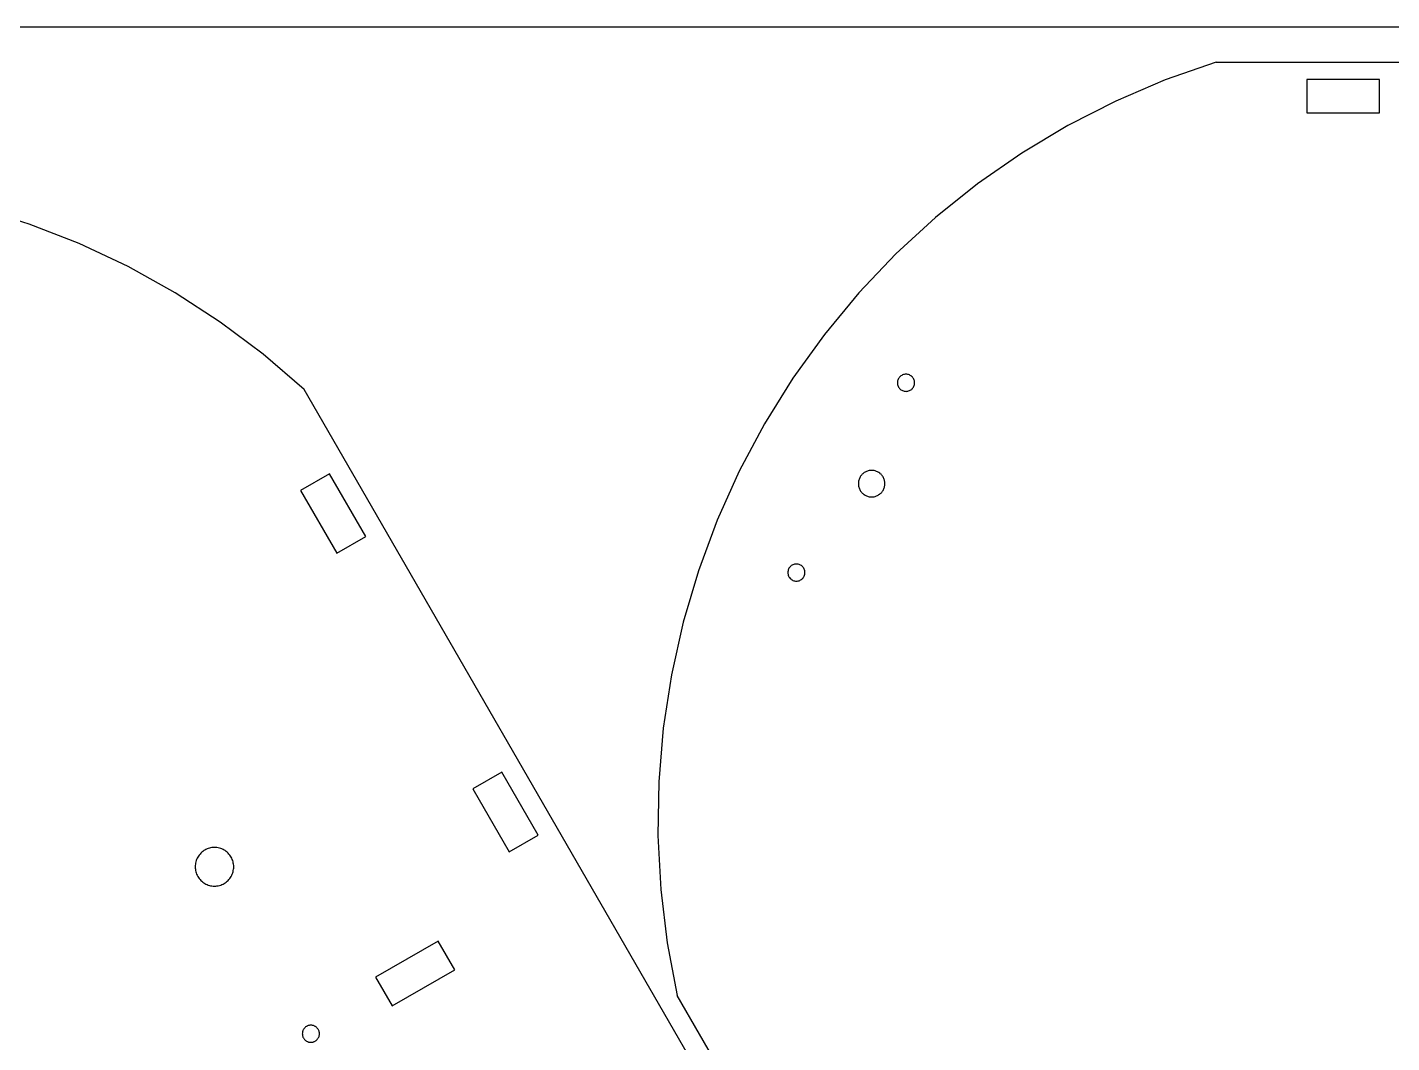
# Model space of a CAD drawing. Extents: x -22.3 to 21.7, y -13.4 to 13.4.
# Drawn here: x -10.94 to 0.2, y 4.79 to 13.09 of the extents above; entities that cross this region are included whole.
import ezdxf

# ---------------------------------------------------------------- set-up
doc = ezdxf.new("R2010")
doc.units = 0
doc.header["$MEASUREMENT"] = 0
doc.layers.get('0').update_dxf_attribs({"linetype": 'CONTINUOUS'})

msp = doc.modelspace()

# ---------------------------------------------------------------- linework, layer by layer
for p, q in [((21.711, 13.086), (-22.289, 13.086)), ((-1.235, 12.801), (-1.649, 12.656)), ((-1.235, 12.801), (6.389, 12.801)), ((-1.649, 12.656), (-2.054, 12.483)), ((-0.493, 12.66), (-0.493, 12.388)), ((0.1, 12.66), (-0.493, 12.66)), ((0.1, 12.388), (0.1, 12.66)), ((-2.054, 12.483), (-2.445, 12.283)), ((-0.493, 12.388), (0.1, 12.388)), ((-2.445, 12.283), (-2.822, 12.057)), ((-2.822, 12.057), (-3.183, 11.807)), ((-3.183, 11.807), (-3.527, 11.532)), ((-10.93, 11.478), (-11.349, 11.61)), ((-3.527, 11.532), (-3.85, 11.235)), ((-10.52, 11.319), (-10.93, 11.478)), ((-10.122, 11.131), (-10.52, 11.319)), ((-3.85, 11.235), (-4.153, 10.916)), ((-9.738, 10.918), (-10.122, 11.131)), ((-9.369, 10.678), (-9.738, 10.918)), ((-4.153, 10.916), (-4.434, 10.578)), ((-9.018, 10.415), (-9.369, 10.678)), ((-4.434, 10.578), (-4.691, 10.221)), ((-8.684, 10.128), (-9.018, 10.415)), ((-4.691, 10.221), (-4.924, 9.848)), ((-3.836, 10.197), (-3.837, 10.19)), ((-3.837, 10.19), (-3.837, 10.182)), ((-3.837, 10.182), (-3.837, 10.175)), ((-3.837, 10.175), (-3.836, 10.168)), ((-3.834, 10.204), (-3.836, 10.197)), ((-3.836, 10.168), (-3.834, 10.161)), ((-3.831, 10.211), (-3.834, 10.204)), ((-3.834, 10.161), (-3.831, 10.154)), ((-3.828, 10.217), (-3.831, 10.211)), ((-3.831, 10.154), (-3.828, 10.147)), ((-3.824, 10.223), (-3.828, 10.217)), ((-3.828, 10.147), (-3.824, 10.141)), ((-3.819, 10.229), (-3.824, 10.223)), ((-3.814, 10.234), (-3.819, 10.229)), ((-3.809, 10.239), (-3.814, 10.234)), ((-3.802, 10.243), (-3.809, 10.239)), ((-3.796, 10.246), (-3.802, 10.243)), ((-3.789, 10.249), (-3.796, 10.246)), ((-3.782, 10.251), (-3.789, 10.249)), ((-3.775, 10.252), (-3.782, 10.251)), ((-3.767, 10.252), (-3.775, 10.252)), ((-3.76, 10.252), (-3.767, 10.252)), ((-3.753, 10.251), (-3.76, 10.252)), ((-3.746, 10.249), (-3.753, 10.251)), ((-3.739, 10.246), (-3.746, 10.249)), ((-3.732, 10.243), (-3.739, 10.246)), ((-3.726, 10.239), (-3.732, 10.243)), ((-3.721, 10.234), (-3.726, 10.239)), ((-3.715, 10.229), (-3.721, 10.234)), ((-3.711, 10.223), (-3.715, 10.229)), ((-3.707, 10.217), (-3.711, 10.223)), ((-3.711, 10.141), (-3.707, 10.147)), ((-3.704, 10.211), (-3.707, 10.217)), ((-3.707, 10.147), (-3.704, 10.154)), ((-3.701, 10.204), (-3.704, 10.211)), ((-3.704, 10.154), (-3.701, 10.161)), ((-3.699, 10.197), (-3.701, 10.204)), ((-3.701, 10.161), (-3.699, 10.168)), ((-3.698, 10.19), (-3.699, 10.197)), ((-3.699, 10.168), (-3.698, 10.175)), ((-3.698, 10.182), (-3.698, 10.19)), ((-3.698, 10.175), (-3.698, 10.182)), ((-4.873, 3.526), (-8.684, 10.128)), ((-3.824, 10.141), (-3.819, 10.136)), ((-3.819, 10.136), (-3.814, 10.13)), ((-3.814, 10.13), (-3.809, 10.126)), ((-3.809, 10.126), (-3.802, 10.122)), ((-3.802, 10.122), (-3.796, 10.119)), ((-3.796, 10.119), (-3.789, 10.116)), ((-3.789, 10.116), (-3.782, 10.114)), ((-3.782, 10.114), (-3.775, 10.113)), ((-3.775, 10.113), (-3.767, 10.112)), ((-3.767, 10.112), (-3.76, 10.113)), ((-3.76, 10.113), (-3.753, 10.114)), ((-3.753, 10.114), (-3.746, 10.116)), ((-3.746, 10.116), (-3.739, 10.119)), ((-3.739, 10.119), (-3.732, 10.122)), ((-3.732, 10.122), (-3.726, 10.126)), ((-3.726, 10.126), (-3.721, 10.13)), ((-3.721, 10.13), (-3.715, 10.136)), ((-3.715, 10.136), (-3.711, 10.141)), ((-4.924, 9.848), (-5.131, 9.46)), ((-8.477, 9.439), (-8.713, 9.303)), ((-8.18, 8.926), (-8.477, 9.439)), ((-5.131, 9.46), (-5.311, 9.059)), ((-4.155, 9.373), (-4.156, 9.366)), ((-4.156, 9.366), (-4.156, 9.359)), ((-4.154, 9.38), (-4.155, 9.373)), ((-4.153, 9.387), (-4.154, 9.38)), ((-4.151, 9.393), (-4.153, 9.387)), ((-4.148, 9.4), (-4.151, 9.393)), ((-4.145, 9.406), (-4.148, 9.4)), ((-4.142, 9.413), (-4.145, 9.406)), ((-4.138, 9.419), (-4.142, 9.413)), ((-4.134, 9.424), (-4.138, 9.419)), ((-4.129, 9.43), (-4.134, 9.424)), ((-4.125, 9.435), (-4.129, 9.43)), ((-4.119, 9.44), (-4.125, 9.435)), ((-4.114, 9.444), (-4.119, 9.44)), ((-4.108, 9.449), (-4.114, 9.444)), ((-4.102, 9.452), (-4.108, 9.449)), ((-4.096, 9.456), (-4.102, 9.452)), ((-4.089, 9.459), (-4.096, 9.456)), ((-4.083, 9.461), (-4.089, 9.459)), ((-4.076, 9.463), (-4.083, 9.461)), ((-4.069, 9.465), (-4.076, 9.463)), ((-4.062, 9.466), (-4.069, 9.465)), ((-4.055, 9.467), (-4.062, 9.466)), ((-4.048, 9.467), (-4.055, 9.467)), ((-4.041, 9.467), (-4.048, 9.467)), ((-4.034, 9.466), (-4.041, 9.467)), ((-4.027, 9.465), (-4.034, 9.466)), ((-4.02, 9.463), (-4.027, 9.465)), ((-4.013, 9.461), (-4.02, 9.463)), ((-4.007, 9.459), (-4.013, 9.461)), ((-4, 9.456), (-4.007, 9.459)), ((-3.994, 9.452), (-4, 9.456)), ((-3.988, 9.449), (-3.994, 9.452)), ((-3.982, 9.444), (-3.988, 9.449)), ((-3.977, 9.44), (-3.982, 9.444)), ((-3.971, 9.435), (-3.977, 9.44)), ((-3.967, 9.43), (-3.971, 9.435)), ((-3.962, 9.424), (-3.967, 9.43)), ((-3.958, 9.419), (-3.962, 9.424)), ((-3.954, 9.413), (-3.958, 9.419)), ((-3.951, 9.406), (-3.954, 9.413)), ((-3.948, 9.4), (-3.951, 9.406)), ((-3.945, 9.393), (-3.948, 9.4)), ((-3.943, 9.387), (-3.945, 9.393)), ((-3.942, 9.38), (-3.943, 9.387)), ((-3.941, 9.373), (-3.942, 9.38)), ((-3.94, 9.366), (-3.941, 9.373)), ((-3.94, 9.359), (-3.94, 9.366)), ((-8.713, 9.303), (-8.416, 8.79)), ((-4.156, 9.359), (-4.156, 9.351)), ((-4.156, 9.351), (-4.155, 9.344)), ((-4.155, 9.344), (-4.154, 9.337)), ((-4.154, 9.337), (-4.153, 9.331)), ((-4.153, 9.331), (-4.151, 9.324)), ((-4.151, 9.324), (-4.148, 9.317)), ((-4.148, 9.317), (-4.145, 9.311)), ((-4.145, 9.311), (-4.142, 9.304)), ((-4.142, 9.304), (-4.138, 9.298)), ((-4.138, 9.298), (-4.134, 9.293)), ((-4.134, 9.293), (-4.129, 9.287)), ((-4.129, 9.287), (-4.125, 9.282)), ((-4.125, 9.282), (-4.119, 9.277)), ((-4.119, 9.277), (-4.114, 9.273)), ((-4.114, 9.273), (-4.108, 9.269)), ((-4.108, 9.269), (-4.102, 9.265)), ((-4.102, 9.265), (-4.096, 9.261)), ((-4.096, 9.261), (-4.089, 9.259)), ((-4.089, 9.259), (-4.083, 9.256)), ((-4.083, 9.256), (-4.076, 9.254)), ((-4.076, 9.254), (-4.069, 9.252)), ((-4.069, 9.252), (-4.062, 9.251)), ((-4.062, 9.251), (-4.055, 9.251)), ((-4.055, 9.251), (-4.048, 9.25)), ((-4.048, 9.25), (-4.041, 9.251)), ((-4.041, 9.251), (-4.034, 9.251)), ((-4.034, 9.251), (-4.027, 9.252)), ((-4.027, 9.252), (-4.02, 9.254)), ((-4.02, 9.254), (-4.013, 9.256)), ((-4.013, 9.256), (-4.007, 9.259)), ((-4.007, 9.259), (-4, 9.261)), ((-4, 9.261), (-3.994, 9.265)), ((-3.994, 9.265), (-3.988, 9.269)), ((-3.988, 9.269), (-3.982, 9.273)), ((-3.982, 9.273), (-3.977, 9.277)), ((-3.977, 9.277), (-3.971, 9.282)), ((-3.971, 9.282), (-3.967, 9.287)), ((-3.967, 9.287), (-3.962, 9.293)), ((-3.962, 9.293), (-3.958, 9.298)), ((-3.958, 9.298), (-3.954, 9.304)), ((-3.954, 9.304), (-3.951, 9.311)), ((-3.951, 9.311), (-3.948, 9.317)), ((-3.948, 9.317), (-3.945, 9.324)), ((-3.945, 9.324), (-3.943, 9.331)), ((-3.943, 9.331), (-3.942, 9.337)), ((-3.942, 9.337), (-3.941, 9.344)), ((-3.941, 9.344), (-3.94, 9.351)), ((-3.94, 9.351), (-3.94, 9.359)), ((-5.311, 9.059), (-5.463, 8.647)), ((-8.416, 8.79), (-8.18, 8.926)), ((-4.691, 8.696), (-4.697, 8.693)), ((-4.684, 8.699), (-4.691, 8.696)), ((-4.677, 8.7), (-4.684, 8.699)), ((-4.67, 8.702), (-4.677, 8.7)), ((-4.663, 8.702), (-4.67, 8.702)), ((-4.655, 8.702), (-4.663, 8.702)), ((-4.648, 8.7), (-4.655, 8.702)), ((-4.641, 8.699), (-4.648, 8.7)), ((-4.634, 8.696), (-4.641, 8.699)), ((-4.628, 8.693), (-4.634, 8.696)), ((-5.463, 8.647), (-5.588, 8.226)), ((-4.731, 8.647), (-4.732, 8.639)), ((-4.732, 8.639), (-4.732, 8.632)), ((-4.732, 8.632), (-4.732, 8.625)), ((-4.732, 8.625), (-4.731, 8.618)), ((-4.729, 8.654), (-4.731, 8.647)), ((-4.731, 8.618), (-4.729, 8.61)), ((-4.726, 8.66), (-4.729, 8.654)), ((-4.729, 8.61), (-4.726, 8.604)), ((-4.723, 8.667), (-4.726, 8.66)), ((-4.726, 8.604), (-4.723, 8.597)), ((-4.719, 8.673), (-4.723, 8.667)), ((-4.723, 8.597), (-4.719, 8.591)), ((-4.714, 8.679), (-4.719, 8.673)), ((-4.719, 8.591), (-4.714, 8.585)), ((-4.709, 8.684), (-4.714, 8.679)), ((-4.714, 8.585), (-4.709, 8.58)), ((-4.704, 8.689), (-4.709, 8.684)), ((-4.697, 8.693), (-4.704, 8.689)), ((-4.621, 8.689), (-4.628, 8.693)), ((-4.616, 8.684), (-4.621, 8.689)), ((-4.611, 8.679), (-4.616, 8.684)), ((-4.616, 8.58), (-4.611, 8.585)), ((-4.606, 8.673), (-4.611, 8.679)), ((-4.611, 8.585), (-4.606, 8.591)), ((-4.602, 8.667), (-4.606, 8.673)), ((-4.606, 8.591), (-4.602, 8.597)), ((-4.599, 8.66), (-4.602, 8.667)), ((-4.602, 8.597), (-4.599, 8.604)), ((-4.596, 8.654), (-4.599, 8.66)), ((-4.599, 8.604), (-4.596, 8.61)), ((-4.594, 8.647), (-4.596, 8.654)), ((-4.596, 8.61), (-4.594, 8.618)), ((-4.593, 8.639), (-4.594, 8.647)), ((-4.594, 8.618), (-4.593, 8.625)), ((-4.593, 8.632), (-4.593, 8.639)), ((-4.593, 8.625), (-4.593, 8.632)), ((-4.709, 8.58), (-4.704, 8.576)), ((-4.704, 8.576), (-4.697, 8.572)), ((-4.697, 8.572), (-4.691, 8.568)), ((-4.691, 8.568), (-4.684, 8.566)), ((-4.684, 8.566), (-4.677, 8.564)), ((-4.677, 8.564), (-4.67, 8.563)), ((-4.67, 8.563), (-4.663, 8.562)), ((-4.663, 8.562), (-4.655, 8.563)), ((-4.655, 8.563), (-4.648, 8.564)), ((-4.648, 8.564), (-4.641, 8.566)), ((-4.641, 8.566), (-4.634, 8.568)), ((-4.634, 8.568), (-4.628, 8.572)), ((-4.628, 8.572), (-4.621, 8.576)), ((-4.621, 8.576), (-4.616, 8.58)), ((-5.588, 8.226), (-5.683, 7.796)), ((-5.683, 7.796), (-5.75, 7.362)), ((-5.75, 7.362), (-5.786, 6.924)), ((-7.069, 7.002), (-7.305, 6.865)), ((-6.773, 6.488), (-7.069, 7.002)), ((-5.786, 6.924), (-5.793, 6.484)), ((-7.305, 6.865), (-7.009, 6.352)), ((-7.009, 6.352), (-6.773, 6.488)), ((-5.793, 6.484), (-5.771, 6.045)), ((-9.512, 6.355), (-9.52, 6.348)), ((-9.504, 6.361), (-9.512, 6.355)), ((-9.495, 6.366), (-9.504, 6.361)), ((-9.486, 6.371), (-9.495, 6.366)), ((-9.476, 6.375), (-9.486, 6.371)), ((-9.467, 6.379), (-9.476, 6.375)), ((-9.457, 6.382), (-9.467, 6.379)), ((-9.447, 6.384), (-9.457, 6.382)), ((-9.437, 6.386), (-9.447, 6.384)), ((-9.426, 6.387), (-9.437, 6.386)), ((-9.416, 6.387), (-9.426, 6.387)), ((-9.406, 6.387), (-9.416, 6.387)), ((-9.396, 6.386), (-9.406, 6.387)), ((-9.385, 6.384), (-9.396, 6.386)), ((-9.375, 6.382), (-9.385, 6.384)), ((-9.365, 6.379), (-9.375, 6.382)), ((-9.356, 6.375), (-9.365, 6.379)), ((-9.346, 6.371), (-9.356, 6.375)), ((-9.337, 6.366), (-9.346, 6.371)), ((-9.329, 6.361), (-9.337, 6.366)), ((-9.32, 6.355), (-9.329, 6.361)), ((-9.312, 6.348), (-9.32, 6.355)), ((-9.572, 6.25), (-9.573, 6.24)), ((-9.571, 6.26), (-9.572, 6.25)), ((-9.568, 6.27), (-9.571, 6.26)), ((-9.565, 6.28), (-9.568, 6.27)), ((-9.562, 6.29), (-9.565, 6.28)), ((-9.557, 6.299), (-9.562, 6.29)), ((-9.552, 6.308), (-9.557, 6.299)), ((-9.547, 6.317), (-9.552, 6.308)), ((-9.541, 6.325), (-9.547, 6.317)), ((-9.534, 6.333), (-9.541, 6.325)), ((-9.527, 6.341), (-9.534, 6.333)), ((-9.52, 6.348), (-9.527, 6.341)), ((-9.305, 6.341), (-9.312, 6.348)), ((-9.298, 6.333), (-9.305, 6.341)), ((-9.291, 6.325), (-9.298, 6.333)), ((-9.285, 6.317), (-9.291, 6.325)), ((-9.28, 6.308), (-9.285, 6.317)), ((-9.275, 6.299), (-9.28, 6.308)), ((-9.271, 6.29), (-9.275, 6.299)), ((-9.267, 6.28), (-9.271, 6.29)), ((-9.264, 6.27), (-9.267, 6.28)), ((-9.262, 6.26), (-9.264, 6.27)), ((-9.26, 6.25), (-9.262, 6.26)), ((-9.259, 6.24), (-9.26, 6.25)), ((-9.573, 6.24), (-9.574, 6.23)), ((-9.574, 6.23), (-9.573, 6.219)), ((-9.573, 6.219), (-9.572, 6.209)), ((-9.572, 6.209), (-9.571, 6.199)), ((-9.571, 6.199), (-9.568, 6.189)), ((-9.568, 6.189), (-9.565, 6.179)), ((-9.565, 6.179), (-9.562, 6.169)), ((-9.562, 6.169), (-9.557, 6.16)), ((-9.557, 6.16), (-9.552, 6.151)), ((-9.552, 6.151), (-9.547, 6.142)), ((-9.547, 6.142), (-9.541, 6.134)), ((-9.541, 6.134), (-9.534, 6.126)), ((-9.298, 6.126), (-9.291, 6.134)), ((-9.291, 6.134), (-9.285, 6.142)), ((-9.285, 6.142), (-9.28, 6.151)), ((-9.28, 6.151), (-9.275, 6.16)), ((-9.275, 6.16), (-9.271, 6.169)), ((-9.271, 6.169), (-9.267, 6.179)), ((-9.267, 6.179), (-9.264, 6.189)), ((-9.264, 6.189), (-9.262, 6.199)), ((-9.262, 6.199), (-9.26, 6.209)), ((-9.26, 6.209), (-9.259, 6.219)), ((-9.259, 6.23), (-9.259, 6.24)), ((-9.259, 6.219), (-9.259, 6.23)), ((-9.534, 6.126), (-9.527, 6.118)), ((-9.527, 6.118), (-9.52, 6.111)), ((-9.52, 6.111), (-9.512, 6.105)), ((-9.512, 6.105), (-9.504, 6.099)), ((-9.504, 6.099), (-9.495, 6.093)), ((-9.495, 6.093), (-9.486, 6.088)), ((-9.486, 6.088), (-9.476, 6.084)), ((-9.476, 6.084), (-9.467, 6.08)), ((-9.467, 6.08), (-9.457, 6.077)), ((-9.457, 6.077), (-9.447, 6.075)), ((-9.447, 6.075), (-9.437, 6.073)), ((-9.437, 6.073), (-9.426, 6.072)), ((-9.426, 6.072), (-9.416, 6.072)), ((-9.416, 6.072), (-9.406, 6.072)), ((-9.406, 6.072), (-9.396, 6.073)), ((-9.396, 6.073), (-9.385, 6.075)), ((-9.385, 6.075), (-9.375, 6.077)), ((-9.375, 6.077), (-9.365, 6.08)), ((-9.365, 6.08), (-9.356, 6.084)), ((-9.356, 6.084), (-9.346, 6.088)), ((-9.346, 6.088), (-9.337, 6.093)), ((-9.337, 6.093), (-9.329, 6.099)), ((-9.329, 6.099), (-9.32, 6.105)), ((-9.32, 6.105), (-9.312, 6.111)), ((-9.312, 6.111), (-9.305, 6.118)), ((-9.305, 6.118), (-9.298, 6.126)), ((-5.771, 6.045), (-5.718, 5.609)), ((-7.588, 5.622), (-8.1, 5.327)), ((-7.453, 5.389), (-7.588, 5.622)), ((-5.718, 5.609), (-5.636, 5.177)), ((-7.964, 5.093), (-7.453, 5.389)), ((-8.1, 5.327), (-7.964, 5.093)), ((-1.825, -1.425), (-5.636, 5.177)), ((-8.687, 4.905), (-8.689, 4.901)), ((-8.684, 4.908), (-8.687, 4.905)), ((-8.681, 4.912), (-8.684, 4.908)), ((-8.678, 4.915), (-8.681, 4.912)), ((-8.675, 4.918), (-8.678, 4.915)), ((-8.671, 4.921), (-8.675, 4.918)), ((-8.667, 4.924), (-8.671, 4.921)), ((-8.664, 4.926), (-8.667, 4.924)), ((-8.66, 4.928), (-8.664, 4.926)), ((-8.655, 4.93), (-8.66, 4.928)), ((-8.651, 4.932), (-8.655, 4.93)), ((-8.647, 4.933), (-8.651, 4.932)), ((-8.642, 4.934), (-8.647, 4.933)), ((-8.638, 4.935), (-8.642, 4.934)), ((-8.633, 4.936), (-8.638, 4.935)), ((-8.629, 4.936), (-8.633, 4.936)), ((-8.624, 4.936), (-8.629, 4.936)), ((-8.62, 4.935), (-8.624, 4.936)), ((-8.615, 4.934), (-8.62, 4.935)), ((-8.611, 4.933), (-8.615, 4.934)), ((-8.606, 4.932), (-8.611, 4.933)), ((-8.602, 4.93), (-8.606, 4.932)), ((-8.598, 4.928), (-8.602, 4.93)), ((-8.594, 4.926), (-8.598, 4.928)), ((-8.59, 4.924), (-8.594, 4.926)), ((-8.586, 4.921), (-8.59, 4.924)), ((-8.583, 4.918), (-8.586, 4.921)), ((-8.579, 4.915), (-8.583, 4.918)), ((-8.576, 4.912), (-8.579, 4.915)), ((-8.573, 4.908), (-8.576, 4.912)), ((-8.571, 4.905), (-8.573, 4.908)), ((-8.568, 4.901), (-8.571, 4.905)), ((-8.698, 4.87), (-8.699, 4.866)), ((-8.699, 4.866), (-8.698, 4.861)), ((-8.697, 4.879), (-8.698, 4.875)), ((-8.698, 4.875), (-8.698, 4.87)), ((-8.698, 4.861), (-8.698, 4.857)), ((-8.698, 4.857), (-8.697, 4.852)), ((-8.696, 4.884), (-8.697, 4.879)), ((-8.697, 4.852), (-8.696, 4.848)), ((-8.695, 4.888), (-8.696, 4.884)), ((-8.696, 4.848), (-8.695, 4.843)), ((-8.693, 4.893), (-8.695, 4.888)), ((-8.695, 4.843), (-8.693, 4.839)), ((-8.691, 4.897), (-8.693, 4.893)), ((-8.693, 4.839), (-8.691, 4.835)), ((-8.689, 4.901), (-8.691, 4.897)), ((-8.691, 4.835), (-8.689, 4.831)), ((-8.689, 4.831), (-8.687, 4.827)), ((-8.687, 4.827), (-8.684, 4.823)), ((-8.684, 4.823), (-8.681, 4.82)), ((-8.681, 4.82), (-8.678, 4.816)), ((-8.678, 4.816), (-8.675, 4.813)), ((-8.675, 4.813), (-8.671, 4.81)), ((-8.671, 4.81), (-8.667, 4.808)), ((-8.667, 4.808), (-8.664, 4.805)), ((-8.664, 4.805), (-8.66, 4.803)), ((-8.66, 4.803), (-8.655, 4.801)), ((-8.655, 4.801), (-8.651, 4.8)), ((-8.651, 4.8), (-8.647, 4.798)), ((-8.647, 4.798), (-8.642, 4.797)), ((-8.642, 4.797), (-8.638, 4.796)), ((-8.638, 4.796), (-8.633, 4.796)), ((-8.633, 4.796), (-8.629, 4.796)), ((-8.629, 4.796), (-8.624, 4.796)), ((-8.624, 4.796), (-8.62, 4.796)), ((-8.62, 4.796), (-8.615, 4.797)), ((-8.615, 4.797), (-8.611, 4.798)), ((-8.611, 4.798), (-8.606, 4.8)), ((-8.606, 4.8), (-8.602, 4.801)), ((-8.602, 4.801), (-8.598, 4.803)), ((-8.598, 4.803), (-8.594, 4.805)), ((-8.594, 4.805), (-8.59, 4.808)), ((-8.59, 4.808), (-8.586, 4.81)), ((-8.586, 4.81), (-8.583, 4.813)), ((-8.583, 4.813), (-8.579, 4.816)), ((-8.579, 4.816), (-8.576, 4.82)), ((-8.576, 4.82), (-8.573, 4.823)), ((-8.573, 4.823), (-8.571, 4.827)), ((-8.571, 4.827), (-8.568, 4.831)), ((-8.566, 4.897), (-8.568, 4.901)), ((-8.568, 4.831), (-8.566, 4.835)), ((-8.564, 4.893), (-8.566, 4.897)), ((-8.566, 4.835), (-8.564, 4.839)), ((-8.562, 4.888), (-8.564, 4.893)), ((-8.564, 4.839), (-8.562, 4.843)), ((-8.561, 4.884), (-8.562, 4.888)), ((-8.562, 4.843), (-8.561, 4.848)), ((-8.56, 4.879), (-8.561, 4.884)), ((-8.561, 4.848), (-8.56, 4.852)), ((-8.559, 4.875), (-8.56, 4.879)), ((-8.56, 4.852), (-8.559, 4.857)), ((-8.559, 4.87), (-8.559, 4.875)), ((-8.559, 4.866), (-8.559, 4.87)), ((-8.559, 4.861), (-8.559, 4.866)), ((-8.559, 4.857), (-8.559, 4.861))]:
    msp.add_line(p, q)

doc.saveas('drawing.dxf')
